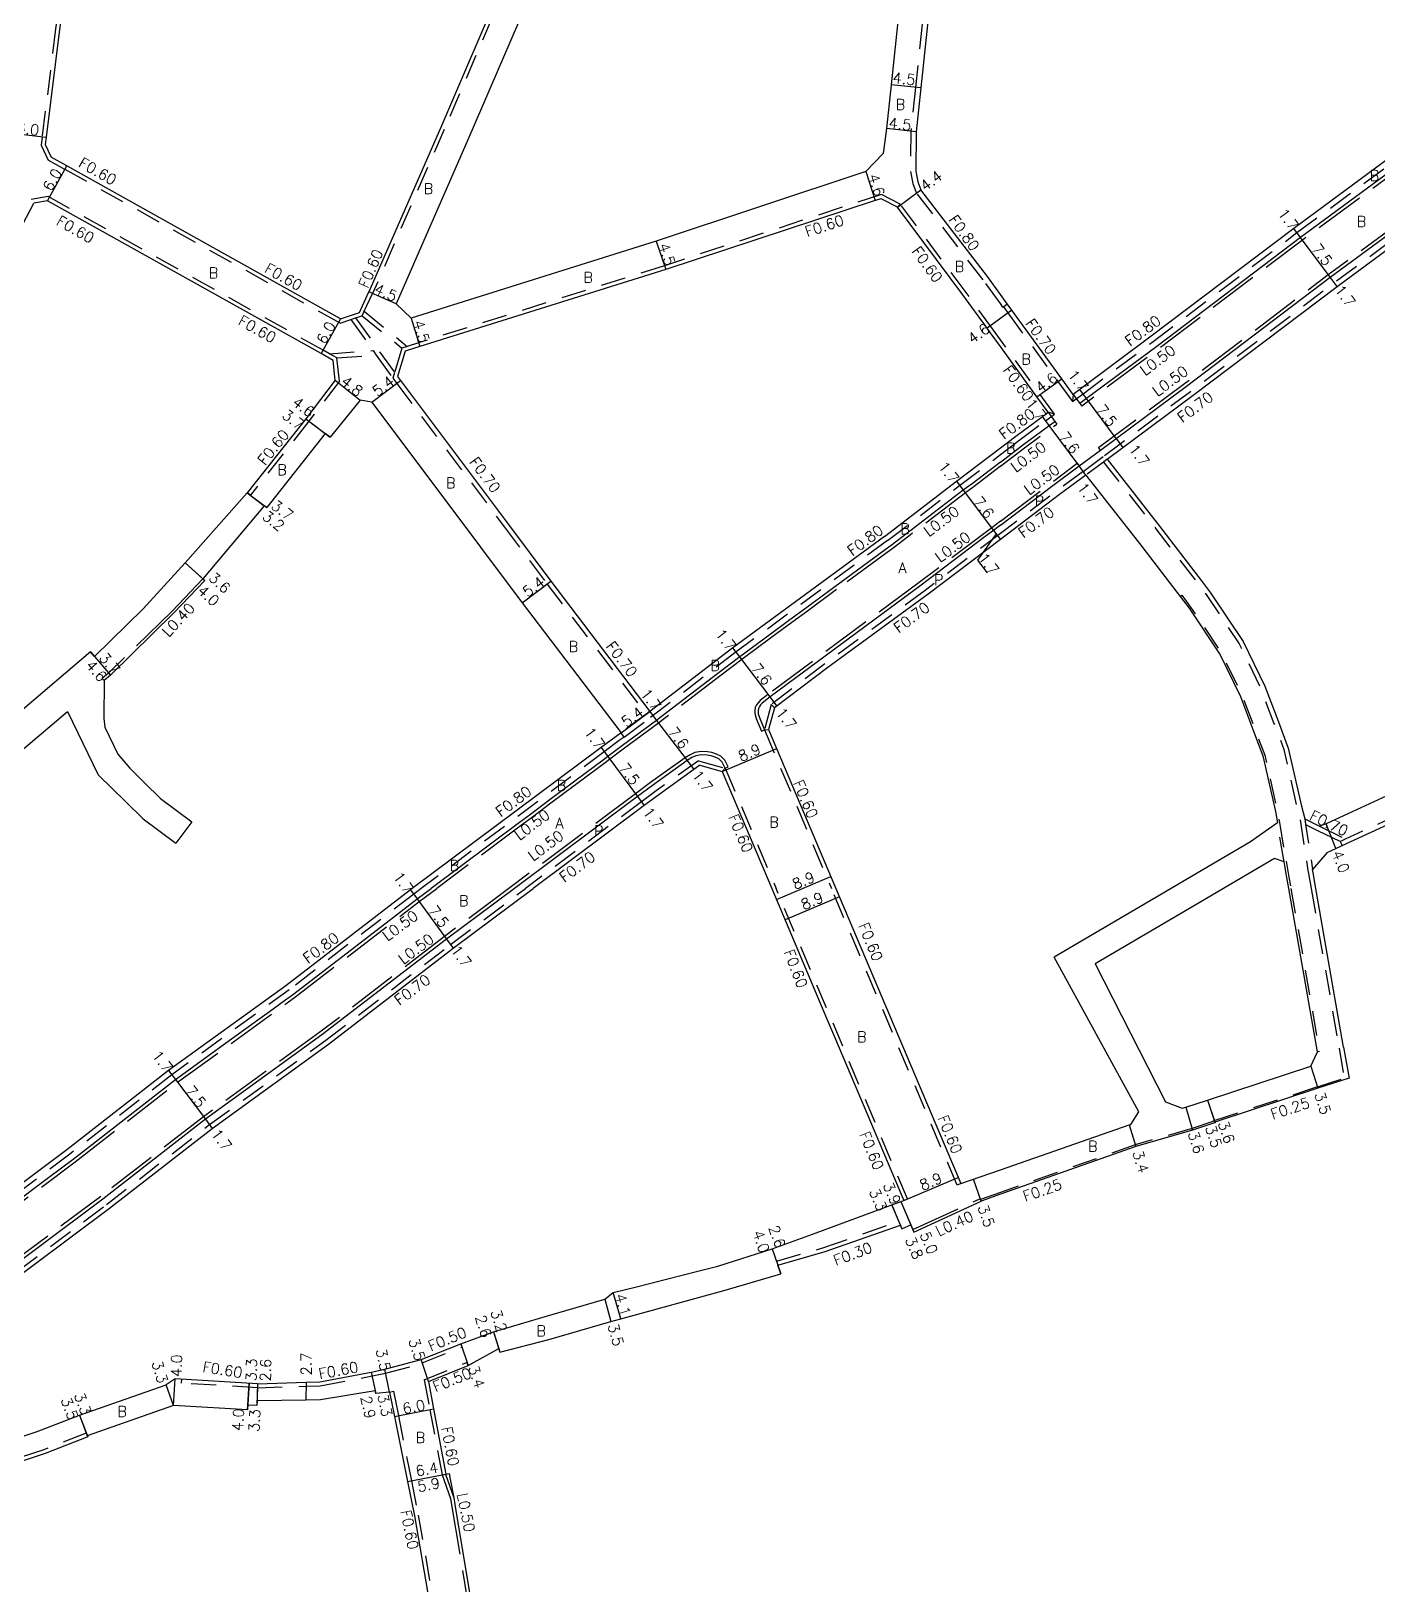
# Model space of a CAD drawing. Header units: metres. Extents: x -2400 to -1600, y -110400 to -109800.
# Drawn here: x -2028.9 to -1825.9, y -110151.2 to -109917.1 of the extents above; entities that cross this region are included whole.
import ezdxf

# ---------------------------------------------------------------- set-up
doc = ezdxf.new("R2010")
doc.units = ezdxf.units.M
doc.header["$LTSCALE"] = 2.5
doc.linetypes.add('22320', pattern=[2.5, 1.5, -1])
doc.linetypes.add('22330', pattern=[4, 3, -1])
for name, color, linetype in [('2101000', 175, 'Continuous'), ('2102000', 4, 'Continuous'), ('2102001', 191, 'Continuous'), ('2213000', 3, 'Continuous'), ('2227000', 1, 'Continuous'), ('2232000', 120, '22320'), ('2233000', 120, '22330'), ('9201100', 215, 'Continuous'), ('9201500', 222, 'Continuous'), ('9201600', 215, 'Continuous'), ('9202100', 82, 'Continuous'), ('9203500', 155, 'Continuous')]:
    doc.layers.add(name, color=color, linetype=linetype)
doc.styles.add('Dm_Anotation', font='txt.shx', dxfattribs={"bigfont": 'pscdm.shx'})

msp = doc.modelspace()

# ---------------------------------------------------------------- linework, layer by layer
at = {"layer": '2101000'}
for points in [[(-2017.67, -109878.66), (-2019.75, -109880.83), (-2021.64, -109896.06), (-2022.22, -109900.83), (-2024.6, -109916.83), (-2026.61, -109933.09), (-2026.74, -109934.19)], [(-1943.22, -109887.41), (-1919.43, -109890.17), (-1900.98, -109892.28), (-1897.72, -109892.62), (-1895.56, -109895.37), (-1898.24, -109915.62), (-1899.25, -109925.19), (-1899.94, -109931.78), (-1900.47, -109935.53), (-1903.04, -109938.25), (-1934.64, -109948.75), (-1971.61, -109960.34)], [(-1949.47, -109890.32), (-1954.58, -109902.32), (-1957.45, -109909.05), (-1967.17, -109931.7), (-1977.95, -109956.37)], [(-1945.17, -109891.73), (-1945.33, -109892.08), (-1950.44, -109904.08), (-1953.27, -109910.73), (-1963.05, -109933.49), (-1973.83, -109958.17)], [(-1890.83, -109893.72), (-1891.1, -109895.99), (-1893.77, -109916.14), (-1894.77, -109925.66), (-1895.46, -109932.25), (-1895.54, -109938.19), (-1895.21, -109939.81), (-1894.75, -109941.01)], [(-2026.74, -109934.19), (-2025.84, -109936.09)], [(-1982.24, -109960.45), (-2023.49, -109937.41), (-2025.84, -109936.09)], [(-1983.35, -109966.71), (-1985.16, -109965.69), (-2026.41, -109942.65), (-2028.48, -109943)], [(-1900.76, -109942.34), (-1901.64, -109942.63), (-1933.21, -109953.01), (-1970.28, -109964.64), (-1972.51, -109965.33)], [(-1898.28, -109943.64), (-1900.76, -109942.34)], [(-1882.78, -109956.8), (-1884.75, -109954.08), (-1894.75, -109941.01)], [(-2109.58, -110034.42), (-2090.85, -110018.06), (-2075.77, -110004.45), (-2057.39, -109987.89), (-2051.02, -109981.25), (-2046.59, -109975.77), (-2042.08, -109969.05), (-2036.33, -109958.47), (-2029.56, -109945.14), (-2028.48, -109943)], [(-1882.78, -109964.62), (-1884.32, -109962.5), (-1884.8, -109961.84), (-1888.45, -109956.82), (-1898.28, -109943.64)], [(-1982.24, -109960.45), (-1979.4, -109959.48), (-1977.95, -109956.37)], [(-1971.61, -109960.34), (-1973.83, -109958.17)], [(-1972.51, -109965.33), (-1973.65, -109969.16)], [(-1983.03, -109969.69), (-1983.35, -109966.71)], [(-1983.03, -109969.69), (-1987.48, -109975.51), (-1996.29, -109986.65), (-2005.64, -109997.19), (-2012, -110004.16), (-2019.32, -110011.31), (-2019.9, -110010.63), (-2032.6, -110021.4), (-2037.04, -110024.95), (-2043.09, -110029.62), (-2042.66, -110030.17), (-2046.88, -110033.06), (-2052.57, -110036.63), (-2055.02, -110038), (-2055.3, -110037.58), (-2056.46, -110038.34), (-2064.59, -110043.3), (-2068.61, -110045.66), (-2069.65, -110046.3)], [(-1973.65, -109969.16), (-1973.2, -109969.76), (-1956.94, -109991.43), (-1950.54, -110000), (-1935.62, -110019.61)], [(-1977.52, -109973), (-1979.3, -109972.71), (-1983.82, -109978.3), (-1984.54, -109977.75), (-1993.35, -109988.9), (-1993.75, -109988.6), (-2002.98, -109999.61), (-2002.69, -109999.88), (-2007.34, -110004.77), (-2016.92, -110014.14), (-2017.88, -110014.95)], [(-1977.52, -109973), (-1961.15, -109994.83), (-1954.87, -110003.23), (-1939.96, -110022.82)], [(-1900.26, -109993.23), (-1889.41, -109984.91), (-1882.78, -109979.89)], [(-1900.26, -109993.23), (-1923.1, -110010.01), (-1935.62, -110019.61)], [(-1882.78, -109993.68), (-1893.69, -110001.93)], [(-1893.69, -110001.93), (-1908.81, -110013), (-1916.83, -110019.06)], [(-1777.8, -110010.9), (-1783.22, -110013.37), (-1803.66, -110022.69), (-1833.69, -110036.54), (-1834.7, -110036.92)], [(-2060.66, -110046.3), (-2054, -110042.23), (-2050.43, -110039.9), (-2044.8, -110036.36), (-2040.4, -110033.1), (-2034.2, -110028.57), (-2029.67, -110024.96), (-2023.36, -110019.6)], [(-1916.83, -110019.06), (-1917.71, -110022.35), (-1907.57, -110046.3)], [(-1939.96, -110022.82), (-1940.7, -110023.36), (-1942.97, -110025.06), (-1971.42, -110046.3)], [(-1928.07, -110027.72), (-1928.99, -110028.38), (-1934.24, -110032.15), (-1936.45, -110033.79), (-1953.2, -110046.3)], [(-1928.07, -110027.72), (-1924.7, -110028.67), (-1917.24, -110046.3)], [(-1971.42, -110046.3), (-1971.68, -110046.49), (-1990.48, -110060.93), (-2008.14, -110073.73), (-2023.51, -110085.68), (-2052.81, -110107.6)], [(-2046.41, -110116.43), (-2045.57, -110115.75), (-2017.06, -110094.47), (-2001.57, -110082.43), (-1984.04, -110069.72), (-1965.24, -110055.29), (-1953.2, -110046.3)], [(-1917.24, -110046.3), (-1908.97, -110065.85), (-1907.78, -110068.65), (-1897.35, -110093.3)], [(-1907.57, -110046.3), (-1888.76, -110090.76)], [(-1855.37, -110079.4), (-1854.85, -110079.24), (-1851.57, -110078.16), (-1836.02, -110073.07), (-1835, -110070.9)], [(-1831.06, -110070.21), (-1830.24, -110074.87)], [(-1830.24, -110074.87), (-1834.93, -110076.4), (-1850.47, -110081.49), (-1850.43, -110081.58), (-1850.67, -110081.66), (-1853.81, -110082.69), (-1862.37, -110085.16), (-1882.78, -110092.37)], [(-1882.78, -110088.68), (-1863.39, -110081.92), (-1863.11, -110081.83)], [(-1888.76, -110090.76), (-1882.78, -110088.68)], [(-1882.78, -110092.37), (-1885.69, -110093.4)], [(-1994.75, -110120.91), (-1987.42, -110120.7), (-1985.34, -110120.64), (-1977.61, -110119.16), (-1975.58, -110118.74), (-1970.07, -110117.28), (-1964.08, -110114.92), (-1959.16, -110113.1), (-1951.04, -110110.66), (-1942.41, -110108.17), (-1941.12, -110107.19), (-1937.62, -110106.3), (-1928.58, -110104.01), (-1925.38, -110103.2), (-1917.17, -110100.58), (-1910.57, -110098.16), (-1899.17, -110093.97), (-1897.35, -110093.3)], [(-1968.98, -110120.6), (-1963.01, -110118.15), (-1958.39, -110115.58), (-1958.21, -110116.16), (-1950.86, -110114.24), (-1941.48, -110111.54), (-1939.98, -110111.13), (-1924.25, -110106.83), (-1915.85, -110104.36), (-1916.31, -110103.04), (-1909.21, -110101), (-1897.86, -110097), (-1897.63, -110097.56), (-1896.28, -110096.95), (-1895.97, -110097.69), (-1895.81, -110098.06), (-1885.69, -110093.4)], [(-2007.17, -110120.18), (-2008.5, -110121.06)], [(-1994.75, -110120.91), (-2007.17, -110120.18)], [(-1968.98, -110120.6), (-1968.2, -110124.72), (-1966.34, -110134.54), (-1965.85, -110134.45), (-1965.69, -110135.31), (-1965.18, -110138.11), (-1965, -110139.1), (-1962.71, -110153), (-1961.2, -110161.74), (-1959.97, -110167.85), (-1959.69, -110168.44), (-1940.81, -110207.73), (-1925.89, -110238.86), (-1921.71, -110248.04), (-1914.38, -110262.7), (-1898.64, -110296.56), (-1884.7, -110323.99), (-1882.78, -110324.74)], [(-2040.4, -110132.24), (-2039.58, -110131.97), (-2027.98, -110128.1), (-2021.58, -110125.66), (-2008.5, -110121.06)], [(-1974.83, -110122.16), (-1976.91, -110122.38), (-1977, -110121.99), (-1985.24, -110123.32), (-1987.44, -110123.4), (-1994.82, -110123.51), (-1994.84, -110124.21)], [(-1974.83, -110122.16), (-1974.1, -110125.85), (-1972.14, -110135.64), (-1971.1, -110140.81), (-1968.83, -110153.99), (-1970.19, -110155.46)], [(-2007.4, -110124.17), (-2020.41, -110128.74)], [(-1996.24, -110124.83), (-2007.4, -110124.17)], [(-1996.24, -110124.83), (-1996.2, -110124.13)], [(-1994.84, -110124.21), (-1996.2, -110124.13)], [(-2020.41, -110128.74), (-2020.34, -110128.93), (-2026.77, -110131.45), (-2038.75, -110135.37), (-2039.91, -110135.74), (-2040.85, -110137.28), (-2042.94, -110151.76), (-2047.65, -110176.94), (-2049.01, -110186.25), (-2053.41, -110215.65), (-2058.52, -110247.66), (-2058.56, -110247.92)]]:
    msp.add_lwpolyline(points, dxfattribs=at)
at = {"layer": '2101000', "flags": 128}
for points in [[(-1790.05, -109910.47), (-1791.17, -109911.32), (-1799.91, -109917.97), (-1818.56, -109932.08), (-1838.57, -109946.82), (-1860.25, -109963.23), (-1870.81, -109971.09), (-1871.84, -109971.85)], [(-1866.68, -109981.6), (-1864.31, -109979.83), (-1853.71, -109971.95), (-1832.05, -109955.55), (-1812.04, -109940.82), (-1793.32, -109926.66), (-1784.57, -109919.99), (-1781.8, -109917.89)], [(-1871.84, -109971.85), (-1873.54, -109969.5), (-1881.08, -109959.14), (-1881.75, -109958.21), (-1882.78, -109956.8)], [(-1875.57, -109974.53), (-1877.27, -109972.2), (-1882.78, -109964.62)], [(-1882.78, -109979.89), (-1880.46, -109978.14), (-1876.45, -109975.16), (-1875.57, -109974.53)], [(-1869.89, -109983.99), (-1873.86, -109986.94), (-1882.78, -109993.68)], [(-1833.52, -110040.87), (-1832.23, -110040.26), (-1831.28, -110039.83), (-1802, -110026.33), (-1781.61, -110017.03), (-1778.85, -110017.49), (-1770.07, -110035.78), (-1767.86, -110040.66)], [(-1836.92, -110035.77), (-1834.7, -110036.92)], [(-1833.52, -110040.87), (-1835.74, -110043.44)]]:
    msp.add_lwpolyline(points, dxfattribs=at)
at = {"layer": '2102000', "flags": 128}
for points in [[(-1866.68, -109981.6), (-1858.79, -109991.67), (-1852.47, -109999.93), (-1851.1, -110001.72), (-1846.19, -110009.07), (-1842.92, -110015.8), (-1840.89, -110021.16), (-1839.39, -110025.13), (-1837.41, -110033.9), (-1836.92, -110035.77)], [(-1869.89, -109983.99), (-1861.96, -109994.12), (-1855.7, -110002.28), (-1854.35, -110004.04), (-1849.67, -110011.06), (-1846.6, -110017.38), (-1844.64, -110022.57), (-1843.23, -110026.28), (-1841.33, -110034.7), (-1841.03, -110036.4)], [(-1841.03, -110036.4), (-1845.09, -110039.26), (-1853.97, -110044.49), (-1857.05, -110046.3)], [(-1840.01, -110042.25), (-1841.49, -110041.75), (-1842.91, -110042.62), (-1849.16, -110046.3)]]:
    msp.add_lwpolyline(points, dxfattribs=at)
at = {"layer": '2102000'}
for points in [[(-2017.88, -110014.95), (-2017.93, -110020.68), (-2017.78, -110021.96), (-2015.81, -110026.04), (-2014.01, -110028.16), (-2011.77, -110030.37), (-2009.38, -110032.73), (-2004.66, -110036.24)], [(-2023.36, -110019.6), (-2018.75, -110029.15), (-2014.58, -110033.22), (-2011.99, -110035.77), (-2007.05, -110039.45)], [(-1835, -110070.9), (-1839.3, -110046.3), (-1839.6, -110044.61), (-1840.01, -110042.25)], [(-1831.06, -110070.21), (-1835.24, -110046.3), (-1835.66, -110043.92), (-1835.74, -110043.44)], [(-1857.05, -110046.3), (-1874.66, -110056.65)], [(-1849.16, -110046.3), (-1851.97, -110047.96), (-1868.49, -110057.66)], [(-1863.11, -110081.83), (-1861.93, -110079.93), (-1874.66, -110056.65)], [(-1868.49, -110057.66), (-1857.88, -110078.44), (-1855.37, -110079.4)]]:
    msp.add_lwpolyline(points, dxfattribs=at)
at = {"layer": '2102001'}
msp.add_lwpolyline([(-2004.66, -110036.24), (-2007.05, -110039.45)], dxfattribs=at)
at = {"layer": '2213000', "flags": 128}
for points in [[(-1871.84, -109971.85), (-1870.82, -109973.21)], [(-1875.57, -109974.53), (-1874.59, -109975.93)], [(-1870.9, -109982.62), (-1867.69, -109980.23)]]:
    msp.add_lwpolyline(points, dxfattribs=at)
at = {"layer": '2213000'}
for points in [[(-1887.06, -109985.29), (-1888.38, -109986.26), (-1896.88, -109992.79)], [(-1885.06, -109993.27), (-1894.72, -110000.57)], [(-1900.15, -109995.25), (-1907.76, -110000.85)], [(-1894.72, -110000.57), (-1917.49, -110017.43), (-1918.67, -110018.35), (-1918.92, -110018.61), (-1919.11, -110018.86), (-1919.24, -110019.16), (-1919.31, -110019.53), (-1919.31, -110019.8), (-1919.28, -110019.99), (-1919.1, -110020.5), (-1918.34, -110022.39), (-1917.71, -110022.35)], [(-1914.5, -110005.8), (-1917.5, -110008.01)], [(-1912.17, -110004.09), (-1914.5, -110005.8)], [(-1917.5, -110008.01), (-1922.07, -110011.37), (-1925.19, -110013.76)], [(-1933.89, -110020.43), (-1934.59, -110020.96), (-1939.73, -110024.76), (-1941.96, -110026.42), (-1942.67, -110026.95)], [(-1924.7, -110028.67), (-1924.26, -110028.17), (-1924.74, -110027.25), (-1925.2, -110026.76), (-1925.75, -110026.49), (-1926.38, -110026.3), (-1926.99, -110026.18), (-1927.84, -110026.16), (-1928.7, -110026.28), (-1929.31, -110026.57), (-1930.01, -110027.02), (-1935.21, -110030.75), (-1937.47, -110032.43), (-1956.04, -110046.3)], [(-1945.16, -110028.82), (-1950.84, -110033.05)], [(-1953.62, -110035.13), (-1955.26, -110036.36)], [(-1956.04, -110046.3), (-1966.25, -110053.92), (-1985.04, -110068.35), (-2002.6, -110081.07), (-2018.06, -110093.09), (-2046.7, -110114.48), (-2048.26, -110115.7), (-2048.34, -110115.79), (-2048.45, -110115.99), (-2048.6, -110116.38), (-2048.66, -110116.58), (-2048.71, -110116.93), (-2048.72, -110117.17), (-2048.71, -110117.42), (-2048.67, -110117.67), (-2048.6, -110117.93), (-2048.44, -110118.25), (-2048.06, -110118.85), (-2047.66, -110119.44), (-2047.1, -110120.27)], [(-1990.67, -110063.17), (-1989.48, -110062.3), (-1975.35, -110051.46)], [(-1994.7, -110066.09), (-1992.94, -110064.81)], [(-2009.37, -110076.84), (-2007.12, -110075.09), (-1999.55, -110069.6)], [(-2020.54, -110085.53), (-2014.82, -110081.08)], [(-2043.95, -110103.09), (-2026.23, -110089.84)]]:
    msp.add_lwpolyline(points, dxfattribs=at)
at = {"layer": '2227000', "flags": 128}
for points in [[(-1789.02, -109911.82), (-1790.14, -109912.67), (-1798.88, -109919.33), (-1817.55, -109933.45), (-1837.56, -109948.18), (-1859.23, -109964.59), (-1869.8, -109972.45), (-1870.82, -109973.21)], [(-1867.69, -109980.23), (-1865.32, -109978.47), (-1854.73, -109970.59), (-1833.07, -109954.19), (-1813.06, -109939.46), (-1794.35, -109925.3), (-1785.6, -109918.64), (-1784.47, -109917.79)], [(-1882.78, -109982.02), (-1879.44, -109979.5), (-1875.44, -109976.53), (-1874.59, -109975.93)], [(-1882.78, -109991.55), (-1874.88, -109985.58), (-1870.9, -109982.62)]]:
    msp.add_lwpolyline(points, dxfattribs=at)
at = {"layer": '2227000'}
for points in [[(-1882.78, -109982.02), (-1887.06, -109985.29)], [(-1883.19, -109991.86), (-1883.8, -109992.32), (-1885.06, -109993.27)], [(-1882.78, -109991.55), (-1883.19, -109991.86)], [(-1896.88, -109992.79), (-1899.24, -109994.58)], [(-1899.24, -109994.58), (-1900.15, -109995.25)], [(-1907.76, -110000.85), (-1912.17, -110004.09)], [(-1925.19, -110013.76), (-1933.89, -110020.43)], [(-1942.67, -110026.95), (-1945.16, -110028.82)], [(-1950.84, -110033.05), (-1953.62, -110035.13)], [(-1955.26, -110036.36), (-1968.58, -110046.3)], [(-1975.35, -110051.46), (-1970.68, -110047.87), (-1968.58, -110046.3)], [(-1992.94, -110064.81), (-1990.67, -110063.17)], [(-1999.55, -110069.6), (-1994.7, -110066.09)], [(-2014.82, -110081.08), (-2009.37, -110076.84)], [(-2026.23, -110089.84), (-2022.52, -110087.06), (-2020.54, -110085.53)]]:
    msp.add_lwpolyline(points, dxfattribs=at)
at = {"layer": '2232000'}
for points in [[(-2017.9, -109878.02), (-2020.32, -109880.55), (-2022.23, -109895.98), (-2022.81, -109900.75), (-2025.19, -109916.75), (-2027.21, -109933.02), (-2027.36, -109934.29)], [(-1948.81, -109890.3), (-1954.03, -109902.55), (-1956.9, -109909.29), (-1966.62, -109931.94), (-1977.4, -109956.61)], [(-1891.62, -109893.62), (-1891.9, -109895.89), (-1894.57, -109916.05), (-1895.57, -109925.57), (-1896.26, -109932.2), (-1896.34, -109938.26), (-1895.98, -109940.03), (-1895.46, -109941.4)], [(-1871.84, -109971.85), (-1871.93, -109972.91), (-1870.33, -109971.73), (-1859.77, -109963.87), (-1838.09, -109947.46), (-1818.08, -109932.73), (-1799.42, -109918.61), (-1790.68, -109911.96), (-1789.56, -109911.1)], [(-2027.36, -109934.29), (-2026.3, -109936.52)], [(-1982.29, -109961.11), (-2023.79, -109937.93), (-2026.3, -109936.52)], [(-1982.78, -109966.33), (-1983.9, -109965.71), (-1984.87, -109965.17), (-2026.3, -109942.03), (-2028.88, -109942.46)], [(-1900.71, -109941.69), (-1933.4, -109952.44), (-1970.46, -109964.07), (-1972.19, -109964.6), (-1973, -109964.85)], [(-1897.88, -109943.17), (-1900.71, -109941.69)], [(-1882.78, -109958.16), (-1885.39, -109954.56), (-1895.46, -109941.4)], [(-1897.88, -109943.17), (-1898.28, -109943.64)], [(-1882.78, -109963.6), (-1883.83, -109962.15), (-1887.96, -109956.46), (-1897.88, -109943.17)], [(-1982.29, -109961.11), (-1980.67, -109960.55), (-1979.97, -109960.31), (-1978.96, -109959.97), (-1978.66, -109959.31), (-1977.4, -109956.61)], [(-1978.66, -109959.31), (-1972.19, -109964.6)], [(-1882.31, -109958.62), (-1881.64, -109959.55), (-1874.11, -109969.91), (-1871.93, -109972.91)], [(-1980.67, -109960.55), (-1977.32, -109965.24), (-1976.84, -109965.91), (-1974.35, -109969.4)], [(-1979.97, -109960.31), (-1974.09, -109968.55)], [(-1978.96, -109959.97), (-1973, -109964.85)], [(-1983.9, -109965.71), (-1977.32, -109965.24)], [(-1982.78, -109966.33), (-1976.84, -109965.91)], [(-1982.41, -109969.86), (-1982.78, -109966.33)], [(-1973, -109964.85), (-1974.09, -109968.55), (-1974.35, -109969.4)], [(-1982.41, -109969.86), (-1987, -109975.88), (-1995.81, -109987.01)], [(-1974.35, -109969.4), (-1973.76, -109970.18), (-1957.5, -109991.85), (-1951.1, -110000.42), (-1936.18, -110020.02)], [(-1882.78, -109980.9), (-1879.98, -109978.78), (-1875.98, -109975.81), (-1874.62, -109974.83), (-1875.57, -109974.53)], [(-1899.78, -109993.86), (-1888.93, -109985.54), (-1882.78, -109980.9)], [(-1995.81, -109987.01), (-1996.29, -109986.65)], [(-1899.78, -109993.86), (-1922.62, -110010.65), (-1935.69, -110020.67)], [(-1882.78, -109992.8), (-1894.11, -110001.36)], [(-1894.11, -110001.36), (-1909.23, -110012.43), (-1917.31, -110018.55), (-1916.83, -110019.06)], [(-1935.62, -110019.61), (-1936.18, -110020.02), (-1939.96, -110022.82)], [(-1917.31, -110018.55), (-1918.34, -110022.39), (-1908.22, -110046.3)], [(-1939.49, -110023.46), (-1935.69, -110020.67)], [(-1939.49, -110023.46), (-1940.23, -110024.01), (-1942.5, -110025.7), (-1970.08, -110046.3)], [(-1939.49, -110023.46), (-1939.96, -110022.82)], [(-1928.3, -110027.03), (-1934.66, -110031.58), (-1936.87, -110033.23), (-1954.37, -110046.3)], [(-1928.3, -110027.03), (-1924.26, -110028.17), (-1916.59, -110046.3)], [(-1970.08, -110046.3), (-1971.2, -110047.13), (-1990, -110061.57), (-2007.66, -110074.37), (-2023.03, -110086.32), (-2052.28, -110108.2)], [(-2047.06, -110116.05), (-2046, -110115.19), (-2017.49, -110093.92), (-2001.99, -110081.87), (-1984.46, -110069.16), (-1965.66, -110054.73), (-1954.37, -110046.3)], [(-1897.35, -110093.3), (-1896.8, -110093.07), (-1916.59, -110046.3)], [(-1888.76, -110090.76), (-1889.32, -110091), (-1908.22, -110046.3)], [(-1839, -110046.3), (-1834.7, -110070.85)], [(-1835.95, -110046.3), (-1831.75, -110070.33), (-1830.96, -110074.84)], [(-1834.7, -110070.85), (-1835, -110070.9)], [(-1850.54, -110081.25), (-1835.01, -110076.16), (-1830.96, -110074.84)], [(-1850.54, -110081.25), (-1850.78, -110081.33), (-1850.75, -110081.42), (-1853.88, -110082.45), (-1862.45, -110084.92), (-1882.78, -110092.1)], [(-1882.78, -110092.1), (-1885.8, -110093.17)], [(-1916.52, -110102.44), (-1909.39, -110100.4), (-1898.09, -110096.42)], [(-1897.86, -110097), (-1898.09, -110096.42)], [(-1916.52, -110102.44), (-1916.31, -110103.04)], [(-1969.91, -110117.75), (-1963.9, -110115.39), (-1964.08, -110114.92)], [(-1994.76, -110121.51), (-1987.41, -110121.3), (-1985.28, -110121.24), (-1977.49, -110119.74), (-1975.44, -110119.32), (-1969.88, -110117.85)], [(-1969.91, -110117.75), (-1969.88, -110117.85)], [(-1969.64, -110120.33), (-1963.23, -110117.7), (-1963.01, -110118.15)], [(-1994.76, -110121.51), (-2006.19, -110120.84), (-2006.15, -110120.24)], [(-1969.64, -110120.33), (-1968.79, -110124.84), (-1966.93, -110134.66)], [(-1974.83, -110122.16), (-1974.25, -110122.04)], [(-1974.25, -110122.04), (-1973.51, -110125.73), (-1971.55, -110135.52), (-1970.51, -110140.7), (-1968.19, -110154.19), (-1969.9, -110156.02)], [(-2020.55, -110128.37), (-2026.97, -110130.88), (-2038.94, -110134.8), (-2040.3, -110135.24), (-2041.29, -110136.85)], [(-2020.55, -110128.37), (-2020.41, -110128.74)], [(-1966.93, -110134.66), (-1966.43, -110134.56), (-1966.34, -110134.54)]]:
    msp.add_lwpolyline(points, dxfattribs=at)
at = {"layer": '2232000', "flags": 128}
for points in [[(-1867.1, -109981.04), (-1864.72, -109979.27), (-1854.13, -109971.39), (-1832.47, -109954.99), (-1812.46, -109940.26), (-1793.74, -109926.1), (-1784.99, -109919.44), (-1782.05, -109917.25), (-1781.8, -109917.89)], [(-1882.4, -109958.68), (-1882.78, -109958.16)], [(-1882.4, -109958.68), (-1882.31, -109958.62), (-1881.75, -109958.21)], [(-1874.62, -109974.83), (-1876.78, -109971.85), (-1882.78, -109963.6)], [(-1870.31, -109983.43), (-1867.1, -109981.04)], [(-1866.68, -109981.6), (-1867.24, -109982.02), (-1869.89, -109983.99)], [(-1867.24, -109982.02), (-1859.35, -109992.09), (-1853.02, -110000.36), (-1851.67, -110002.12), (-1846.8, -110009.42), (-1843.56, -110016.08), (-1841.55, -110021.41), (-1840.06, -110025.33), (-1838.09, -110034.06), (-1837.6, -110035.95)], [(-1870.31, -109983.43), (-1874.28, -109986.38), (-1882.78, -109992.8)], [(-1855.7, -110002.28), (-1855.46, -110002.1), (-1854.11, -110003.87), (-1849.41, -110010.91), (-1846.32, -110017.27), (-1844.35, -110022.47), (-1842.94, -110026.2), (-1841.04, -110034.64), (-1840.74, -110036.35)], [(-1831.58, -110039.19), (-1830.75, -110038.81), (-1802.29, -110025.69), (-1781.71, -110016.31), (-1778.38, -110016.86), (-1769.44, -110035.48), (-1767.55, -110039.66), (-1767.2, -110040.42)], [(-1840.01, -110042.25), (-1841.03, -110036.4)], [(-1840.74, -110036.35), (-1839.72, -110042.19)], [(-1837.6, -110035.95), (-1836.43, -110043.56)], [(-1836.92, -110035.77), (-1836.79, -110036.63), (-1835.74, -110043.44)], [(-1836.79, -110036.63), (-1835.01, -110037.55)], [(-1835.01, -110037.55), (-1831.58, -110039.19)], [(-1834.7, -110036.92), (-1830.75, -110038.81)], [(-1831.58, -110039.19), (-1831.28, -110039.83)], [(-1839.72, -110042.19), (-1839.3, -110044.56), (-1839, -110046.3)], [(-1836.43, -110043.56), (-1836.35, -110044.04), (-1835.95, -110046.3)]]:
    msp.add_lwpolyline(points, dxfattribs=at)
at = {"layer": '2233000', "flags": 128}
for points in [[(-1788.72, -109912.22), (-1789.84, -109913.07), (-1798.58, -109919.73), (-1817.25, -109933.85), (-1837.26, -109948.58), (-1858.93, -109964.99), (-1869.5, -109972.85), (-1870.52, -109973.61)], [(-1867.69, -109980.23), (-1867.99, -109979.83), (-1865.62, -109978.07), (-1855.03, -109970.19), (-1833.37, -109953.79), (-1813.36, -109939.06), (-1794.65, -109924.9), (-1785.9, -109918.24), (-1784.78, -109917.39), (-1784.47, -109917.79)], [(-1870.82, -109973.21), (-1870.52, -109973.61)], [(-1882.78, -109982.65), (-1879.14, -109979.9), (-1875.15, -109976.93), (-1874.3, -109976.33)], [(-1874.59, -109975.93), (-1874.3, -109976.33)], [(-1882.78, -109990.92), (-1875.18, -109985.18), (-1871.2, -109982.22), (-1870.9, -109982.62)]]:
    msp.add_lwpolyline(points, dxfattribs=at)
at = {"layer": '2233000'}
for points in [[(-1882.78, -109982.65), (-1886.75, -109985.69)], [(-1886.75, -109985.69), (-1888.06, -109986.69), (-1896.58, -109993.19)], [(-1882.78, -109990.92), (-1884.09, -109991.96), (-1895.02, -110000.17)], [(-1896.58, -109993.19), (-1898.94, -109994.98)], [(-1899.85, -109995.66), (-1907.47, -110001.25)], [(-1898.94, -109994.98), (-1899.85, -109995.66)], [(-2002.98, -109999.61), (-2007.62, -110004.49), (-2017.19, -110013.84), (-2018.14, -110014.64), (-2017.88, -110014.95)], [(-1895.02, -110000.17), (-1917.85, -110017.07), (-1919, -110017.97), (-1919.3, -110018.29), (-1919.54, -110018.61), (-1919.72, -110019), (-1919.81, -110019.48), (-1919.81, -110019.85), (-1919.76, -110020.12), (-1919.57, -110020.68), (-1918.8, -110022.58), (-1918.34, -110022.39)], [(-1907.47, -110001.25), (-1911.88, -110004.49)], [(-1911.88, -110004.49), (-1914.2, -110006.2)], [(-1917.21, -110008.41), (-1921.77, -110011.77), (-1924.88, -110014.15)], [(-1914.2, -110006.2), (-1917.21, -110008.41)], [(-1924.88, -110014.15), (-1933.59, -110020.82)], [(-1933.59, -110020.82), (-1934.29, -110021.36), (-1939.43, -110025.16), (-1941.66, -110026.82), (-1942.37, -110027.35)], [(-1924.26, -110028.17), (-1923.81, -110027.94), (-1924.33, -110026.95), (-1924.9, -110026.35), (-1925.56, -110026.03), (-1926.25, -110025.81), (-1926.93, -110025.68), (-1927.87, -110025.66), (-1928.84, -110025.8), (-1929.55, -110026.13), (-1930.31, -110026.62), (-1935.51, -110030.34), (-1937.77, -110032.03), (-1956.88, -110046.3)], [(-1944.86, -110029.22), (-1950.54, -110033.45)], [(-1942.37, -110027.35), (-1944.86, -110029.22)], [(-1950.54, -110033.45), (-1953.32, -110035.53)], [(-1953.32, -110035.53), (-1954.96, -110036.76)], [(-1954.96, -110036.76), (-1967.74, -110046.3)], [(-2051.68, -110108.87), (-2051.35, -110109.24), (-2022.22, -110087.46), (-2006.82, -110075.49), (-1989.18, -110062.7), (-1970.38, -110048.27), (-1967.74, -110046.3)], [(-1956.88, -110046.3), (-1966.55, -110053.52), (-1985.34, -110067.95), (-2002.9, -110080.67), (-2018.36, -110092.7), (-2047, -110114.08), (-2048.61, -110115.34), (-2048.75, -110115.5), (-2048.9, -110115.77), (-2049.08, -110116.22), (-2049.15, -110116.48), (-2049.21, -110116.88), (-2049.22, -110117.17), (-2049.21, -110117.46), (-2049.16, -110117.78), (-2049.07, -110118.11), (-2048.88, -110118.49), (-2048.48, -110119.13), (-2047.51, -110120.56)], [(-1895.97, -110097.69), (-1885.86, -110093.04)], [(-1885.86, -110093.04), (-1885.8, -110093.17), (-1885.69, -110093.4)], [(-1966.92, -110134.65), (-1966.93, -110134.66), (-1965.67, -110138.23), (-1965.49, -110139.18), (-1963.21, -110153.09), (-1961.7, -110161.83), (-1960.45, -110168.01), (-1960.14, -110168.66), (-1941.26, -110207.95), (-1926.34, -110239.07), (-1922.16, -110248.25), (-1914.83, -110262.91), (-1899.09, -110296.78), (-1885.06, -110324.38), (-1882.78, -110325.28)], [(-1966.43, -110134.56), (-1965.18, -110138.11)]]:
    msp.add_lwpolyline(points, dxfattribs=at)
at = {"layer": '9201100'}
for points in [[(-1894.77, -109925.66), (-1899.25, -109925.19)], [(-2032.57, -109932.36), (-2026.61, -109933.09)], [(-1895.46, -109932.25), (-1899.94, -109931.78)], [(-2026.41, -109942.65), (-2023.49, -109937.41)], [(-1903.04, -109938.25), (-1901.64, -109942.63)], [(-1898.28, -109943.64), (-1894.75, -109941.01)], [(-1934.64, -109948.75), (-1933.21, -109953.01)], [(-1973.83, -109958.17), (-1977.95, -109956.37)], [(-1982.24, -109960.45), (-1985.16, -109965.69)], [(-1971.61, -109960.34), (-1970.28, -109964.64)], [(-1983.03, -109969.69), (-1979.3, -109972.71)], [(-1977.52, -109973), (-1973.2, -109969.76)], [(-1987.48, -109975.51), (-1984.54, -109977.75)], [(-1987.48, -109975.51), (-1983.82, -109978.3)], [(-1889.41, -109984.91), (-1888.38, -109986.26)], [(-1996.29, -109986.65), (-1993.75, -109988.6)], [(-1996.29, -109986.65), (-1993.35, -109988.9)], [(-1888.38, -109986.26), (-1883.8, -109992.32)], [(-1883.8, -109992.32), (-1882.78, -109993.68)], [(-2005.64, -109997.19), (-2002.69, -109999.88)], [(-2005.64, -109997.19), (-2002.98, -109999.61)], [(-1954.87, -110003.23), (-1950.54, -110000)], [(-2019.9, -110010.63), (-2016.92, -110014.14)], [(-1922.07, -110011.37), (-1923.1, -110010.01)], [(-2019.32, -110011.31), (-2016.92, -110014.14)], [(-1917.49, -110017.43), (-1922.07, -110011.37)], [(-1916.46, -110018.78), (-1917.49, -110017.43)], [(-1939.96, -110022.82), (-1935.62, -110019.61)], [(-1935.62, -110019.61), (-1934.59, -110020.96)], [(-1934.59, -110020.96), (-1930.01, -110027.02)], [(-1942.97, -110025.06), (-1941.96, -110026.42)], [(-1941.96, -110026.42), (-1937.47, -110032.43)], [(-1930.01, -110027.02), (-1928.99, -110028.38)], [(-1924.7, -110028.67), (-1916.5, -110025.2)], [(-1937.47, -110032.43), (-1936.45, -110033.79)], [(-1916.54, -110047.95), (-1908.34, -110044.48)], [(-1971.68, -110046.49), (-1970.68, -110047.87)], [(-1970.68, -110047.87), (-1966.25, -110053.92)], [(-1907.04, -110047.55), (-1915.24, -110051.02)], [(-1966.25, -110053.92), (-1965.24, -110055.29)], [(-2008.14, -110073.73), (-2007.12, -110075.09)], [(-1836.02, -110073.07), (-1834.93, -110076.4)], [(-2007.12, -110075.09), (-2002.6, -110081.07)], [(-1851.57, -110078.16), (-1850.47, -110081.49)], [(-1851.57, -110078.16), (-1850.43, -110081.58)], [(-2002.6, -110081.07), (-2001.57, -110082.43)], [(-1854.85, -110079.24), (-1853.81, -110082.69)], [(-1863.39, -110081.92), (-1862.37, -110085.16)], [(-1897.35, -110093.3), (-1889.16, -110089.83)], [(-1885.69, -110093.4), (-1886.85, -110090.09)], [(-1897.86, -110097), (-1899.17, -110093.97)], [(-1899.17, -110093.97), (-1897.63, -110097.56)], [(-1897.78, -110093.46), (-1896.28, -110096.95)], [(-1897.78, -110093.46), (-1895.81, -110098.06)], [(-1917.17, -110100.58), (-1916.31, -110103.04)], [(-1917.17, -110100.58), (-1915.85, -110104.36)], [(-1942.41, -110108.17), (-1941.48, -110111.54)], [(-1939.98, -110111.13), (-1941.12, -110107.19)], [(-1959.16, -110113.1), (-1958.21, -110116.16)], [(-1959.16, -110113.1), (-1958.39, -110115.58)], [(-1964.08, -110114.92), (-1963.01, -110118.15)], [(-1968.98, -110120.6), (-1970.07, -110117.28)], [(-2007.4, -110124.17), (-2007.17, -110120.18)], [(-1996.01, -110120.84), (-1996.24, -110124.83)], [(-1996.2, -110124.13), (-1996.01, -110120.84)], [(-1987.42, -110120.7), (-1987.44, -110123.4)], [(-1977.61, -110119.16), (-1977, -110121.99)], [(-1977.61, -110119.16), (-1976.91, -110122.38)], [(-1974.83, -110122.16), (-1975.58, -110118.74)], [(-2007.4, -110124.17), (-2008.5, -110121.06)], [(-1994.75, -110120.91), (-1994.84, -110124.21)], [(-1994.75, -110120.91), (-1994.82, -110123.51)], [(-1974.1, -110125.85), (-1968.2, -110124.72)], [(-2021.58, -110125.66), (-2020.34, -110128.93)], [(-2021.58, -110125.66), (-2020.41, -110128.74)], [(-1972.14, -110135.64), (-1965.85, -110134.45)], [(-1972.14, -110135.64), (-1966.34, -110134.54)]]:
    msp.add_lwpolyline(points, dxfattribs=at)
at = {"layer": '9201100', "flags": 128}
for points in [[(-1837.56, -109948.18), (-1838.57, -109946.82)], [(-1833.07, -109954.19), (-1837.56, -109948.18)], [(-1832.05, -109955.55), (-1833.07, -109954.19)], [(-1881.08, -109959.14), (-1884.8, -109961.84)], [(-1877.27, -109972.2), (-1873.54, -109969.5)], [(-1869.8, -109972.45), (-1870.81, -109971.09)], [(-1865.32, -109978.47), (-1869.8, -109972.45)], [(-1875.44, -109976.53), (-1876.45, -109975.16)], [(-1870.9, -109982.62), (-1875.44, -109976.53)], [(-1865.32, -109978.47), (-1864.31, -109979.83)], [(-1869.89, -109983.99), (-1870.9, -109982.62)], [(-1832.23, -110040.26), (-1833.69, -110036.54)]]:
    msp.add_lwpolyline(points, dxfattribs=at)
at = {"layer": '9201600'}
msp.add_lwpolyline([(-1883.43, -109992.82), (-1886.22, -109996.79), (-1884.77, -109998.72)], dxfattribs=at)

# ---------------------------------------------------------------- texts
at = {"layer": '9201500', "style": 'Dm_Anotation'}
for s, rotation, p in [('4.5', 354.0157, (-1899.08, -109924.89)), ('6.0', 352.9701, (-2031.16, -109932.43)), ('4.5', 354.0146, (-1899.7, -109931.72)), ('6.0', 60.9654, (-2025.81, -109941.38)), ('4.4', 36.7125, (-1894.11, -109941.31)), ('4.6', 287.6335, (-1902.73, -109938.88)), ('1.7', 306.7454, (-1841.05, -109944.56)), ('4.5', 288.4706, (-1934.34, -109949.33)), ('7.5', 306.7454, (-1835.96, -109949.9)), ('4.5', 336.4039, (-1977.31, -109956.54)), ('1.7', 306.7454, (-1832.49, -109956.09)), ('6.0', 60.8386, (-1984.56, -109964.42)), ('4.5', 287.2038, (-1971.33, -109960.93)), ('4.6', 36.013, (-1886.99, -109964.3)), ('4.6', 36.013, (-1876.76, -109971.71)), ('1.7', 306.6553, (-1872.73, -109968.87)), ('4.8', 321.0625, (-1982.35, -109970.11)), ('5.4', 36.8831, (-1976.7, -109972.26)), ('4.6', 322.627, (-1989.66, -109973.31)), ('1.7', 306.6553, (-1879.06, -109973.22)), ('7.5', 306.6553, (-1868.43, -109974.12)), ('3.7', 322.627, (-1991.21, -109975.22)), ('7.6', 306.6553, (-1874.05, -109978.23)), ('1.7', 306.6553, (-1863.53, -109980.09)), ('1.7', 307.3434, (-1892.23, -109982.71)), ('7.6', 307.0657, (-1886.96, -109987.99)), ('1.7', 306.6553, (-1871.29, -109985.88)), ('3.2', 322.4649, (-1994.18, -109990.48)), ('3.7', 322.4649, (-1992.86, -109988.89)), ('1.7', 307.0681, (-1886.21, -109996.48)), ('3.6', 317.634, (-2002.26, -109999.66)), ('4.0', 317.634, (-2003.94, -110001.59)), ('5.4', 36.776, (-1954.05, -110002.49)), ('1.7', 307.0744, (-1925.83, -110007.93)), ('3.7', 310.3147, (-2018.75, -110011.6)), ('4.6', 310.3147, (-2020.75, -110012.7)), ('7.6', 307.0919, (-1920.43, -110013.12)), ('1.7', 307.0645, (-1937.11, -110016.93)), ('5.4', 36.4711, (-1939.14, -110022.08)), ('1.7', 307.3013, (-1916.72, -110019.8)), ('1.7', 306.748, (-1945.61, -110022.75)), ('7.6', 307.0921, (-1932.96, -110022.71)), ('8.9', 22.9322, (-1921.88, -110027.21)), ('7.5', 306.7488, (-1940.36, -110028.14)), ('1.7', 307.0643, (-1929.36, -110029.2)), ('1.7', 306.748, (-1936.76, -110034.77)), ('4.0', 291.368, (-1832.83, -110040.93)), ('1.7', 306.2187, (-1974.4, -110044.51)), ('8.9', 22.9322, (-1913.72, -110046.48)), ('8.9', 22.9322, (-1912.42, -110049.56)), ('7.5', 306.2185, (-1969.1, -110049.6)), ('1.7', 306.2185, (-1965.71, -110055.59)), ('1.7', 307.0706, (-2010.74, -110071.45)), ('7.5', 307.0706, (-2005.74, -110076.75)), ('3.5', 288.1157, (-1835.49, -110077.27)), ('1.7', 307.0706, (-2001.82, -110083.28)), ('3.6', 286.8351, (-1854.54, -110083.14)), ('3.5', 288.4095, (-1851.95, -110082.3)), ('3.6', 288.4095, (-1850.02, -110081.63)), ('3.4', 287.4216, (-1862.92, -110086.07)), ('8.9', 22.9322, (-1894.53, -110091.84)), ('3.3', 293.2663, (-1902.62, -110091.93)), ('3.9', 293.2663, (-1900.53, -110090.98)), ('3.5', 289.2189, (-1886.24, -110094.28)), ('2.6', 289.2877, (-1917.76, -110097.38)), ('4.0', 289.2877, (-1920.16, -110098.12)), ('3.8', 293.2663, (-1897.18, -110099.19)), ('5.0', 293.2663, (-1894.97, -110098.43)), ('4.1', 286.2198, (-1940.9, -110107.59)), ('2.6', 287.3857, (-1961.97, -110110.86)), ('3.2', 287.3857, (-1959.65, -110110.05)), ('3.5', 285.5553, (-1941.98, -110112.11)), ('3.5', 282.2775, (-1976.93, -110115.81)), ('3.5', 288.1467, (-1972, -110114.36)), ('3.3', 286.7394, (-2010.72, -110117.73)), ('4.0', 88.7193, (-2006.2, -110119.93)), ('3.3', 88.3492, (-1994.91, -110120.56)), ('2.6', 88.3492, (-1992.79, -110120.6)), ('2.7', 89.7202, (-1986.62, -110119.66)), ('3.4', 288.2827, (-1963.03, -110118.49)), ('3.5', 290.8279, (-2024.43, -110123.32)), ('3.3', 290.8279, (-2022.43, -110122.61)), ('2.9', 282.1747, (-1979.2, -110122.95)), ('3.3', 282.1747, (-1976.68, -110122.65)), ('4.0', 87.0512, (-1996.97, -110128.11)), ('3.3', 87.0512, (-1994.49, -110128.21)), ('6.0', 10.7899, (-1972.74, -110125.49)), ('6.4', 10.6515, (-1970.76, -110134.9)), ('5.9', 10.6515, (-1970.49, -110137.24))]:
    msp.add_text(s, height=1.6, rotation=rotation, dxfattribs=at).set_placement(p)
at = {"layer": '9202100', "style": 'Dm_Anotation'}
for s, p in [('B', (-1898.56, -109928.93)), ('B', (-1827.13, -109939.63)), ('B', (-1969.7, -109941.63)), ('B', (-1829.07, -109946.59)), ('B', (-1889.66, -109953.37)), ('B', (-2002.1, -109954.33)), ('B', (-1945.62, -109954.99)), ('B', (-1879.63, -109967.31)), ('B', (-1881.96, -109980.72)), ('B', (-1991.77, -109983.99)), ('B', (-1966.34, -109985.98)), ('P', (-1877.63, -109988.7)), ('B', (-1897.87, -109992.9)), ('A', (-1898.16, -109998.76)), ('P', (-1892.81, -110000.57)), ('B', (-1947.86, -110010.63)), ('B', (-1926.51, -110013.48)), ('B', (-1949.66, -110031.55)), ('A', (-1949.85, -110037.23)), ('B', (-1917.62, -110037.08)), ('P', (-1944.05, -110038.41)), ('B', (-1965.79, -110043.62)), ('B', (-1964.38, -110048.93)), ('B', (-1904.38, -110069.45)), ('B', (-1869.59, -110085.93)), ('B', (-1952.71, -110113.76)), ('B', (-2015.87, -110125.88)), ('B', (-1970.91, -110129.83))]:
    msp.add_text(s, height=1.6, dxfattribs=at).set_placement(p)
at = {"layer": '9203500', "style": 'Dm_Anotation'}
for s, rotation, p in [('F0.60', 330.6617, (-2021.85, -109937.43)), ('F0.60', 330.6602, (-2025.21, -109946.18)), ('F0.60', 18.4692, (-1911.93, -109948.15)), ('F0.80', 306.0135, (-1890.66, -109945.53)), ('F0.60', 306.0135, (-1896.22, -109950.28)), ('F0.60', 330.8123, (-1993.85, -109953.35)), ('F0.60', 66.9199, (-1978.13, -109955.97)), ('F0.60', 330.8123, (-1997.81, -109961.22)), ('F0.70', 306.0131, (-1879.1, -109961.14)), ('F0.80', 36.6555, (-1863.26, -109964.67)), ('L0.50', 36.6555, (-1860.99, -109969.08)), ('F0.60', 306.0131, (-1882.5, -109968.18)), ('L0.50', 36.6555, (-1859.1, -109972.23)), ('F0.70', 37.1285, (-1855.35, -109976.2)), ('F0.80', 36.6555, (-1882.23, -109978.7)), ('F0.60', 51.6628, (-1993.6, -109982.66)), ('L0.50', 36.6555, (-1880.5, -109983.66)), ('F0.70', 306.8827, (-1962.91, -109982.02)), ('L0.50', 36.6555, (-1878.46, -109987.07)), ('L0.50', 36.7487, (-1893.59, -109993.36)), ('F0.70', 37.0681, (-1879.31, -109993.55)), ('F0.80', 36.7487, (-1905.09, -109996.26)), ('L0.50', 36.7487, (-1891.88, -109997.25)), ('L0.40', 46.4392, (-2008.17, -110008.5)), ('F0.70', 36.7487, (-1898.09, -110007.89)), ('F0.70', 307.2692, (-1942.31, -110009.8)), ('F0.80', 36.7487, (-1958.1, -110035.6)), ('F0.60', 292.9322, (-1914.05, -110030.35)), ('L0.50', 36.7487, (-1955.3, -110039.1)), ('F0.60', 292.9322, (-1923.82, -110035.5)), ('F0.70', 334.3488, (-1836.32, -110035.85)), ('L0.50', 36.7487, (-1953.22, -110042.25)), ('F0.70', 36.7487, (-1948.5, -110045.47)), ('L0.50', 36.7977, (-1975.16, -110054.31)), ('F0.60', 292.3597, (-1904.22, -110051.84)), ('F0.80', 36.7977, (-1987.12, -110057.68)), ('L0.50', 36.7977, (-1972.77, -110057.81)), ('F0.60', 291.2763, (-1915.46, -110055.84)), ('F0.70', 36.7977, (-1973.35, -110063.99)), ('F0.25', 18.1255, (-1841.73, -110081.13)), ('F0.60', 292.3597, (-1892.26, -110080.84)), ('F0.60', 292.3597, (-1904.07, -110083.3)), ('F0.25', 19.4523, (-1879.04, -110093.51)), ('L0.40', 24.7167, (-1892.08, -110098.75)), ('F0.30', 20.7226, (-1907.57, -110103.16)), ('F0.50', 22.3189, (-1968.64, -110116.07)), ('F0.60', 351.0839, (-2003.12, -110119.13)), ('F0.60', 10.8688, (-1985.36, -110120.25)), ('F0.50', 22.3189, (-1967.91, -110122.21)), ('F0.60', 280.743, (-1967.05, -110127.53)), ('L0.50', 281.3171, (-1964.69, -110137.54)), ('F0.60', 281.3171, (-1973.2, -110140.09))]:
    msp.add_text(s, height=1.6, rotation=rotation, dxfattribs=at).set_placement(p)

doc.saveas('drawing.dxf')
